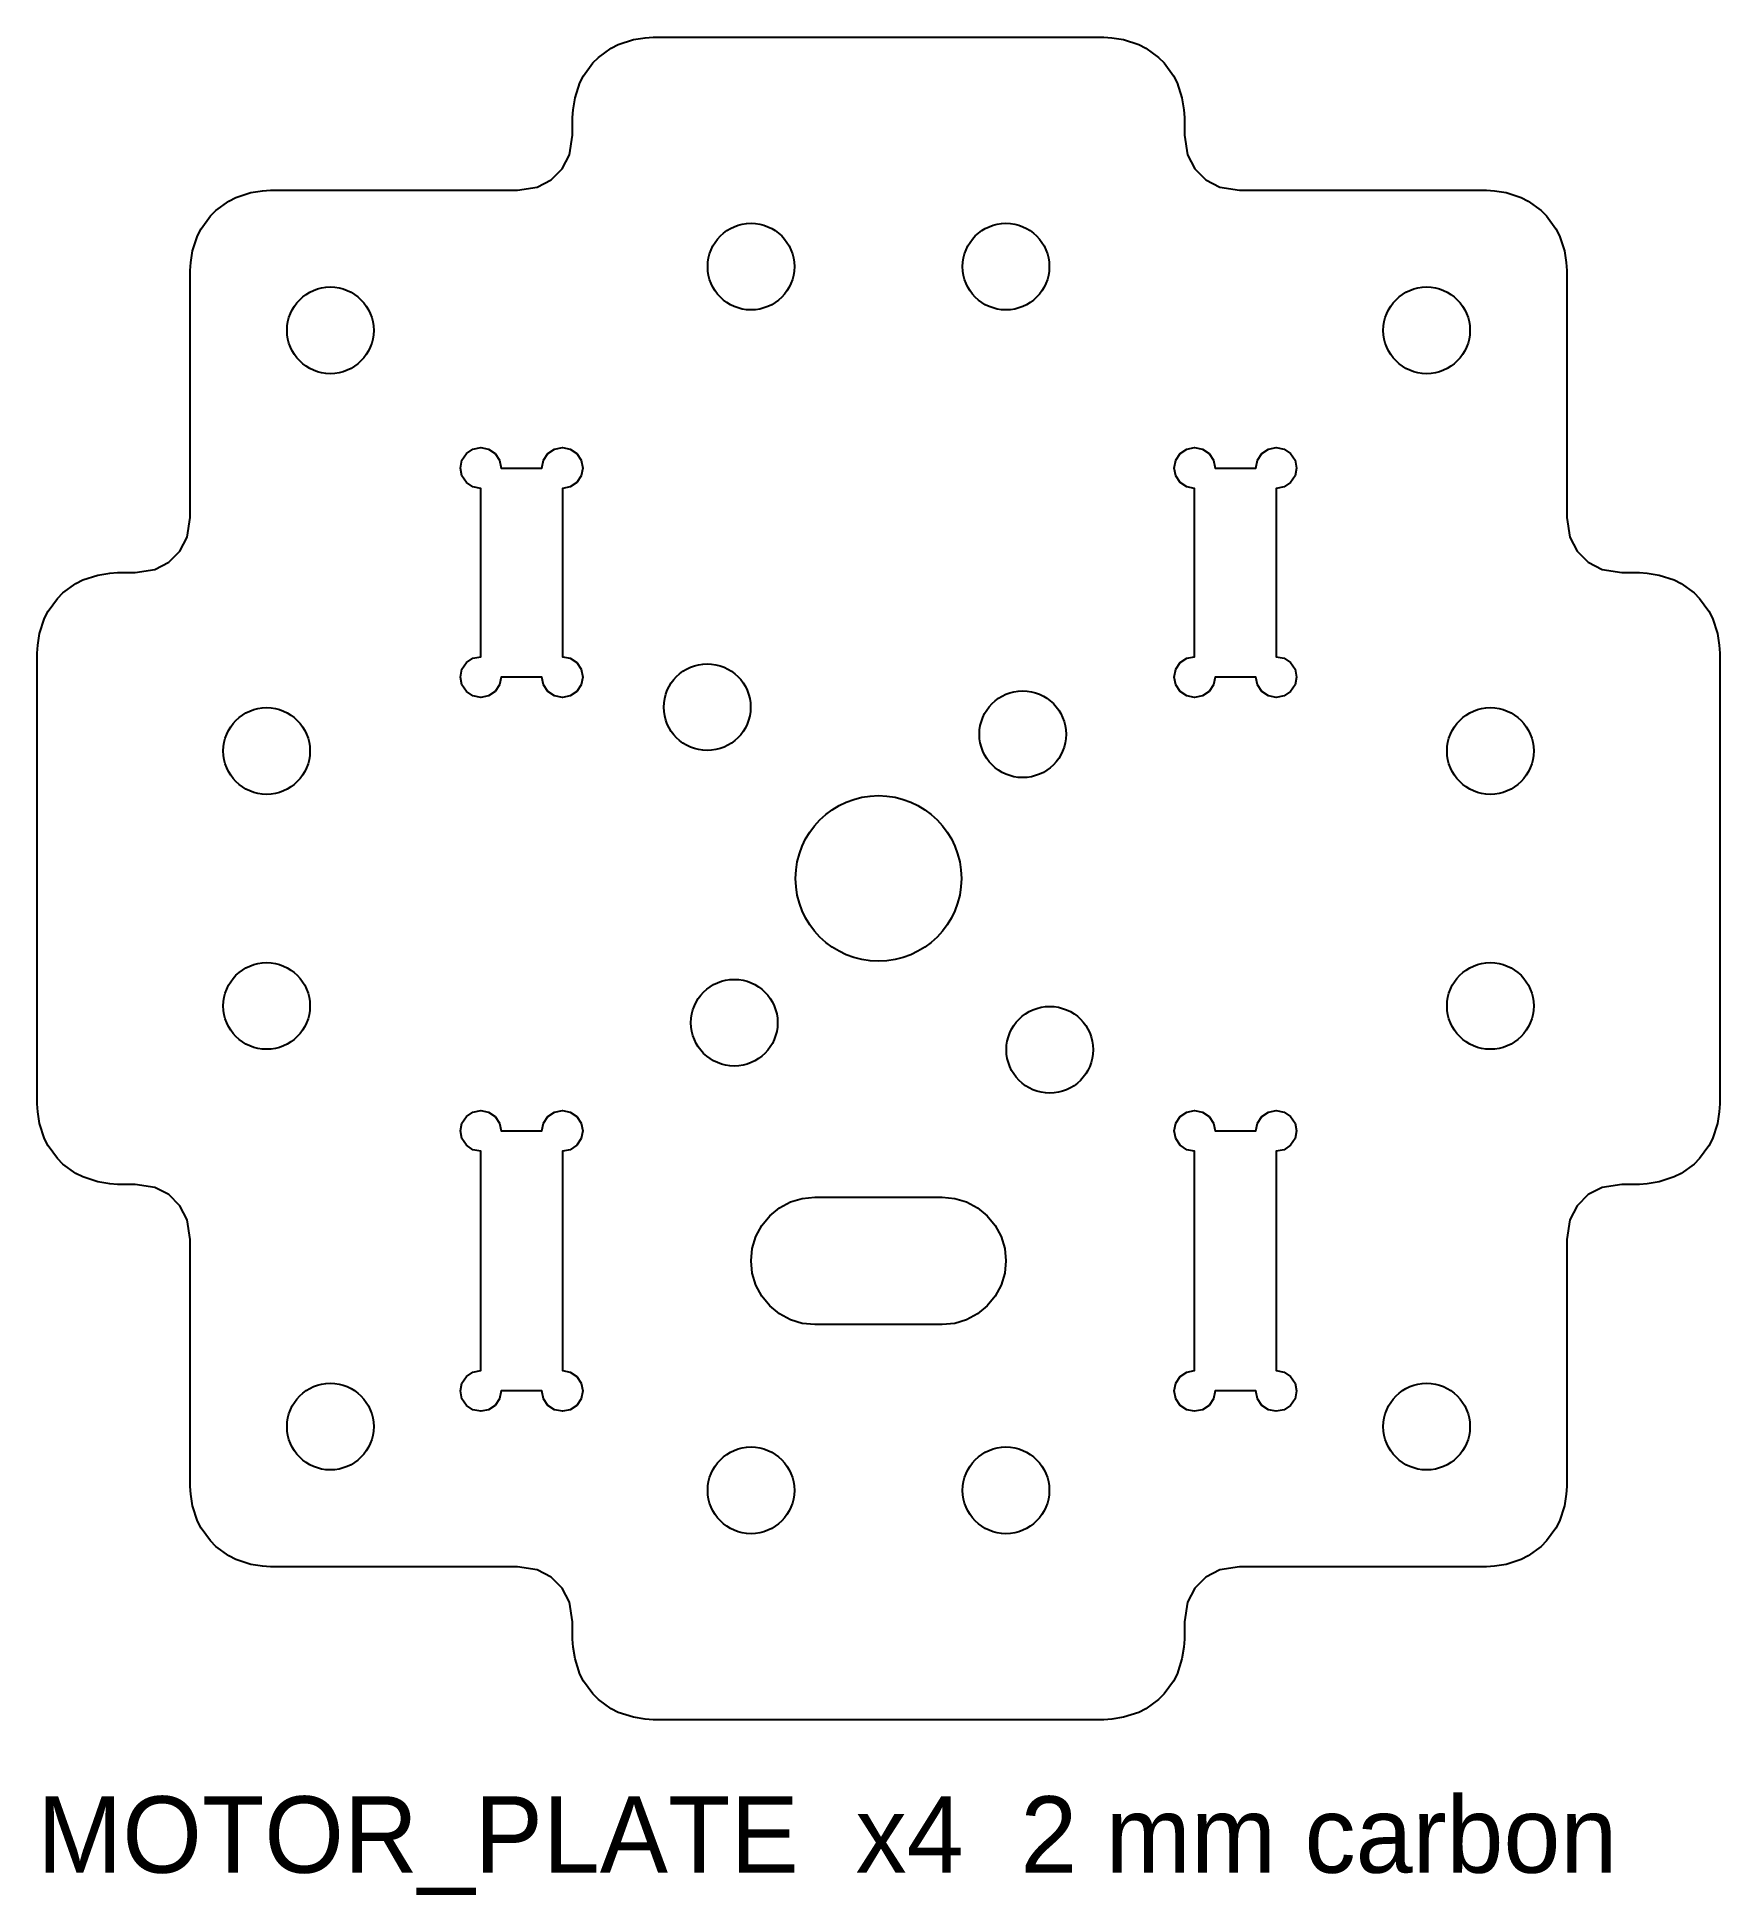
# Model space of a CAD drawing. Header units: millimetres. Extents: x -33 to 33, y -39.9 to 33.
import ezdxf

# ---------------------------------------------------------------- set-up
doc = ezdxf.new("R2010")
doc.units = ezdxf.units.MM
for name, color, linetype in [('CUT_INNER', 5, 'Continuous'), ('CUT_OUTER', 1, 'Continuous'), ('NOTES', 7, 'Continuous')]:
    doc.layers.add(name, color=color, linetype=linetype)

msp = doc.modelspace()

# ---------------------------------------------------------------- linework, layer by layer
at = {"layer": 'CUT_INNER'}
for points in [[(-15.034, 7.334), (-15.294, 7.161), (-15.6, 7.1), (-15.906, 7.161), (-16.166, 7.334), (-16.339, 7.594), (-16.4, 7.9), (-16.339, 8.206), (-16.166, 8.466), (-15.906, 8.639), (-15.6, 8.7), (-15.6, 15.3), (-15.906, 15.361), (-16.166, 15.534), (-16.339, 15.794), (-16.4, 16.1), (-16.339, 16.406), (-16.166, 16.666), (-15.906, 16.839), (-15.6, 16.9), (-15.294, 16.839), (-15.034, 16.666), (-14.861, 16.406), (-14.8, 16.1), (-13.2, 16.1), (-13.139, 16.406), (-12.966, 16.666), (-12.706, 16.839), (-12.4, 16.9), (-12.094, 16.839), (-11.834, 16.666), (-11.661, 16.406), (-11.6, 16.1), (-11.661, 15.794), (-11.834, 15.534), (-12.094, 15.361), (-12.4, 15.3), (-12.4, 8.7), (-12.094, 8.639), (-11.834, 8.466), (-11.661, 8.206), (-11.6, 7.9), (-11.661, 7.594), (-11.834, 7.334), (-12.094, 7.161), (-12.4, 7.1), (-12.706, 7.161), (-12.966, 7.334), (-13.139, 7.594), (-13.2, 7.9), (-14.8, 7.9), (-14.861, 7.594)], [(12.966, 7.334), (12.706, 7.161), (12.4, 7.1), (12.094, 7.161), (11.834, 7.334), (11.661, 7.594), (11.6, 7.9), (11.661, 8.206), (11.834, 8.466), (12.094, 8.639), (12.4, 8.7), (12.4, 15.3), (12.094, 15.361), (11.834, 15.534), (11.661, 15.794), (11.6, 16.1), (11.661, 16.406), (11.834, 16.666), (12.094, 16.839), (12.4, 16.9), (12.706, 16.839), (12.966, 16.666), (13.139, 16.406), (13.2, 16.1), (14.8, 16.1), (14.861, 16.406), (15.034, 16.666), (15.294, 16.839), (15.6, 16.9), (15.906, 16.839), (16.166, 16.666), (16.339, 16.406), (16.4, 16.1), (16.339, 15.794), (16.166, 15.534), (15.906, 15.361), (15.6, 15.3), (15.6, 8.7), (15.906, 8.639), (16.166, 8.466), (16.339, 8.206), (16.4, 7.9), (16.339, 7.594), (16.166, 7.334), (15.906, 7.161), (15.6, 7.1), (15.294, 7.161), (15.034, 7.334), (14.861, 7.594), (14.8, 7.9), (13.2, 7.9), (13.139, 7.594)], [(-15.034, -20.666), (-15.294, -20.839), (-15.6, -20.9), (-15.906, -20.839), (-16.166, -20.666), (-16.339, -20.406), (-16.4, -20.1), (-16.339, -19.794), (-16.166, -19.534), (-15.906, -19.361), (-15.6, -19.3), (-15.6, -10.7), (-15.906, -10.639), (-16.166, -10.466), (-16.339, -10.206), (-16.4, -9.9), (-16.339, -9.594), (-16.166, -9.334), (-15.906, -9.161), (-15.6, -9.1), (-15.294, -9.161), (-15.034, -9.334), (-14.861, -9.594), (-14.8, -9.9), (-13.2, -9.9), (-13.139, -9.594), (-12.966, -9.334), (-12.706, -9.161), (-12.4, -9.1), (-12.094, -9.161), (-11.834, -9.334), (-11.661, -9.594), (-11.6, -9.9), (-11.661, -10.206), (-11.834, -10.466), (-12.094, -10.639), (-12.4, -10.7), (-12.4, -19.3), (-12.094, -19.361), (-11.834, -19.534), (-11.661, -19.794), (-11.6, -20.1), (-11.661, -20.406), (-11.834, -20.666), (-12.094, -20.839), (-12.4, -20.9), (-12.706, -20.839), (-12.966, -20.666), (-13.139, -20.406), (-13.2, -20.1), (-14.8, -20.1), (-14.861, -20.406)], [(12.966, -20.666), (12.706, -20.839), (12.4, -20.9), (12.094, -20.839), (11.834, -20.666), (11.661, -20.406), (11.6, -20.1), (11.661, -19.794), (11.834, -19.534), (12.094, -19.361), (12.4, -19.3), (12.4, -10.7), (12.094, -10.639), (11.834, -10.466), (11.661, -10.206), (11.6, -9.9), (11.661, -9.594), (11.834, -9.334), (12.094, -9.161), (12.4, -9.1), (12.706, -9.161), (12.966, -9.334), (13.139, -9.594), (13.2, -9.9), (14.8, -9.9), (14.861, -9.594), (15.034, -9.334), (15.294, -9.161), (15.6, -9.1), (15.906, -9.161), (16.166, -9.334), (16.339, -9.594), (16.4, -9.9), (16.339, -10.206), (16.166, -10.466), (15.906, -10.639), (15.6, -10.7), (15.6, -19.3), (15.906, -19.361), (16.166, -19.534), (16.339, -19.794), (16.4, -20.1), (16.339, -20.406), (16.166, -20.666), (15.906, -20.839), (15.6, -20.9), (15.294, -20.839), (15.034, -20.666), (14.861, -20.406), (14.8, -20.1), (13.2, -20.1), (13.139, -20.406)], [(2.5, -12.5), (2.988, -12.548), (3.457, -12.69), (3.889, -12.921), (4.268, -13.232), (4.579, -13.611), (4.81, -14.043), (4.952, -14.512), (5, -15), (4.952, -15.488), (4.81, -15.957), (4.579, -16.389), (4.268, -16.768), (3.889, -17.079), (3.457, -17.31), (2.988, -17.452), (2.5, -17.5), (-2.5, -17.5), (-2.988, -17.452), (-3.457, -17.31), (-3.889, -17.079), (-4.268, -16.768), (-4.579, -16.389), (-4.81, -15.957), (-4.952, -15.488), (-5, -15), (-4.952, -14.512), (-4.81, -14.043), (-4.579, -13.611), (-4.268, -13.232), (-3.889, -12.921), (-3.457, -12.69), (-2.988, -12.548), (-2.5, -12.5)]]:
    msp.add_lwpolyline(points, close=True, dxfattribs=at)
for centre, radius in [((-5, 24), 1.7), ((5, 24), 1.7), ((-21.5, 21.5), 1.7), ((21.5, 21.5), 1.7), ((-6.718, 6.718), 1.7), ((5.657, 5.657), 1.7), ((-24, 5), 1.7), ((24, 5), 1.7), ((0, 0), 3.25), ((-24, -5), 1.7), ((24, -5), 1.7), ((-5.657, -5.657), 1.7), ((6.718, -6.718), 1.7), ((-21.5, -21.5), 1.7), ((21.5, -21.5), 1.7), ((-5, -24), 1.7), ((5, -24), 1.7)]:
    msp.add_circle(centre, radius, dxfattribs=at)
at = {"layer": 'CUT_OUTER'}
msp.add_lwpolyline([(-32.975, -9.155), (-33, -8.843), (-33, 8.843), (-32.975, 9.155), (-32.903, 9.614), (-32.709, 10.209), (-32.571, 10.481), (-32.203, 10.987), (-31.987, 11.203), (-31.481, 11.571), (-31.209, 11.709), (-30.614, 11.903), (-30.155, 11.975), (-29.843, 12), (-29.157, 12), (-28.39, 12.122), (-27.839, 12.402), (-27.402, 12.839), (-27.122, 13.39), (-27, 14.157), (-27, 23.843), (-26.975, 24.155), (-26.903, 24.614), (-26.709, 25.209), (-26.571, 25.481), (-26.203, 25.987), (-25.987, 26.203), (-25.481, 26.571), (-25.209, 26.709), (-24.614, 26.903), (-24.155, 26.975), (-23.843, 27), (-14.157, 27), (-13.39, 27.122), (-12.839, 27.402), (-12.402, 27.839), (-12.122, 28.39), (-12, 29.157), (-12, 29.843), (-11.975, 30.155), (-11.903, 30.614), (-11.709, 31.209), (-11.571, 31.481), (-11.203, 31.987), (-10.987, 32.203), (-10.481, 32.571), (-10.209, 32.709), (-9.614, 32.903), (-9.155, 32.975), (-8.843, 33), (8.843, 33), (9.155, 32.975), (9.614, 32.903), (10.209, 32.709), (10.481, 32.571), (10.987, 32.203), (11.203, 31.987), (11.571, 31.481), (11.709, 31.209), (11.903, 30.614), (11.975, 30.155), (12, 29.843), (12, 29.157), (12.122, 28.39), (12.402, 27.839), (12.839, 27.402), (13.39, 27.122), (14.157, 27), (23.843, 27), (24.155, 26.975), (24.614, 26.903), (25.209, 26.709), (25.481, 26.571), (25.987, 26.203), (26.203, 25.987), (26.571, 25.481), (26.709, 25.209), (26.903, 24.614), (26.975, 24.155), (27, 23.843), (27, 14.157), (27.122, 13.39), (27.402, 12.839), (27.839, 12.402), (28.39, 12.122), (29.157, 12), (29.843, 12), (30.155, 11.975), (30.614, 11.903), (31.209, 11.709), (31.481, 11.571), (31.987, 11.203), (32.203, 10.987), (32.571, 10.481), (32.709, 10.209), (32.903, 9.614), (32.975, 9.155), (33, 8.843), (33, -8.843), (32.975, -9.155), (32.903, -9.614), (32.709, -10.209), (32.571, -10.481), (32.203, -10.987), (31.987, -11.203), (31.481, -11.571), (31.209, -11.709), (30.614, -11.903), (30.155, -11.975), (29.843, -12), (29.157, -12), (28.39, -12.122), (27.839, -12.402), (27.402, -12.839), (27.122, -13.39), (27, -14.157), (27, -23.843), (26.975, -24.155), (26.903, -24.614), (26.709, -25.209), (26.571, -25.481), (26.203, -25.987), (25.987, -26.203), (25.481, -26.571), (25.209, -26.709), (24.614, -26.903), (24.155, -26.975), (23.843, -27), (14.157, -27), (13.39, -27.122), (12.839, -27.402), (12.402, -27.839), (12.122, -28.39), (12, -29.157), (12, -29.843), (11.975, -30.155), (11.903, -30.614), (11.709, -31.209), (11.571, -31.481), (11.203, -31.987), (10.987, -32.203), (10.481, -32.571), (10.209, -32.709), (9.614, -32.903), (9.155, -32.975), (8.843, -33), (-8.843, -33), (-9.155, -32.975), (-9.614, -32.903), (-10.209, -32.709), (-10.481, -32.571), (-10.987, -32.203), (-11.203, -31.987), (-11.571, -31.481), (-11.709, -31.209), (-11.903, -30.614), (-11.975, -30.155), (-12, -29.843), (-12, -29.157), (-12.122, -28.39), (-12.402, -27.839), (-12.839, -27.402), (-13.39, -27.122), (-14.157, -27), (-23.843, -27), (-24.155, -26.975), (-24.614, -26.903), (-25.209, -26.709), (-25.481, -26.571), (-25.987, -26.203), (-26.203, -25.987), (-26.571, -25.481), (-26.709, -25.209), (-26.903, -24.614), (-26.975, -24.155), (-27, -23.843), (-27, -14.157), (-27.122, -13.39), (-27.402, -12.839), (-27.839, -12.402), (-28.39, -12.122), (-29.157, -12), (-29.843, -12), (-30.155, -11.975), (-30.614, -11.903), (-31.209, -11.709), (-31.481, -11.571), (-31.987, -11.203), (-32.203, -10.987), (-32.571, -10.481), (-32.709, -10.209), (-32.903, -9.614)], close=True, dxfattribs=at)

# ---------------------------------------------------------------- texts
at = {"layer": 'NOTES'}
msp.add_text('MOTOR_PLATE  x4  2 mm carbon', height=3, dxfattribs=at).set_placement((-33, -39))

doc.saveas('drawing.dxf')
